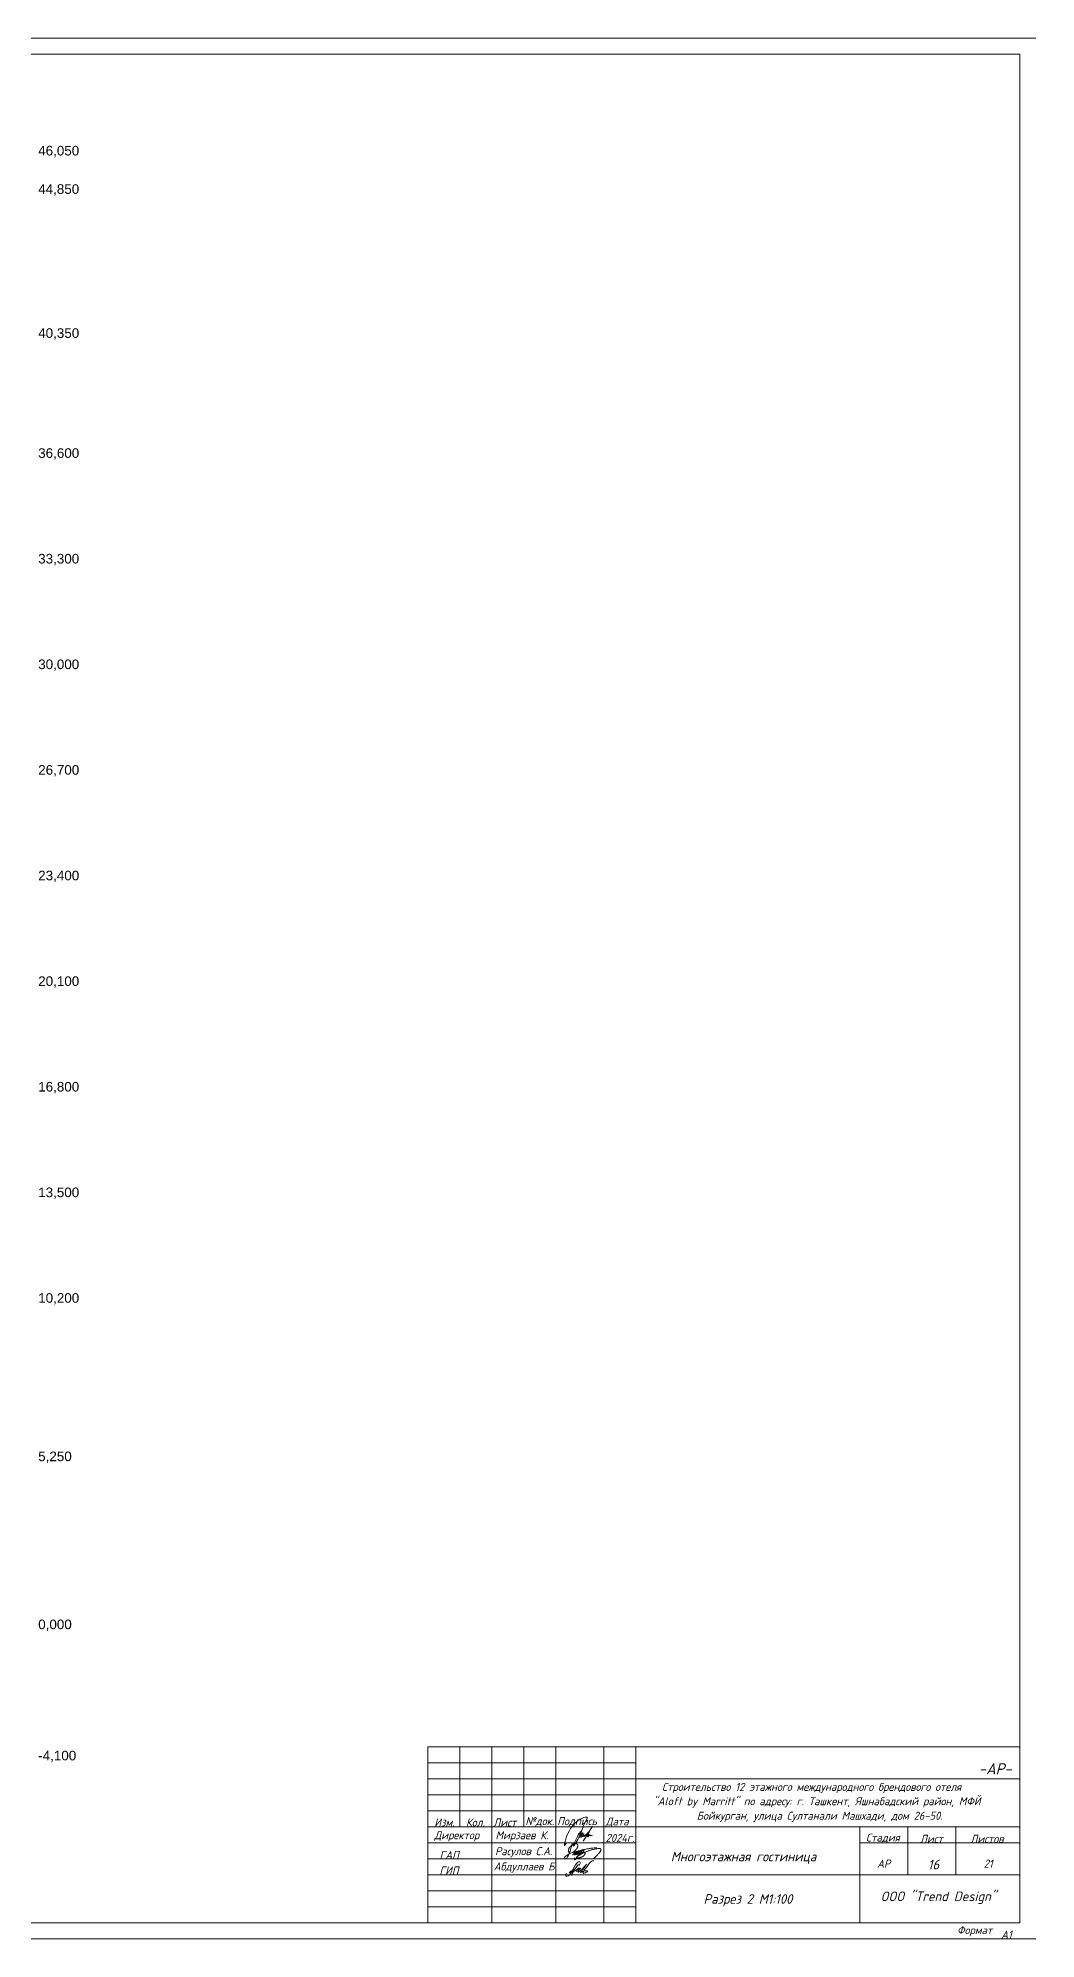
# Model space of a CAD drawing. Header units: millimetres. Extents: x 1499747 to 4230374, y -28481 to 441852.
# Drawn here: x 2479024 to 2510203, y -27675 to 31725 of the extents above; entities that cross this region are included whole.
import ezdxf
from ezdxf.xclip import XClip

# ---------------------------------------------------------------- set-up
doc = ezdxf.new("R2010")
doc.units = ezdxf.units.MM
doc.header["$MEASUREMENT"] = 0
doc.header["$XCLIPFRAME"] = 0
for name, color, linetype, lineweight in [('2 Разрез_24_0_Ном._пера__45_Ном._пера__161', 161, 'Continuous', 18), ('2 Разрез_24_0_Ном._пера__63_Ном._пера__21', 21, 'Continuous', 18), ('2 Разрез_24_0_Ном._пера__7_Ном._пера__7', 7, 'Continuous', 18), ('2 Разрез_24_Размер - ГКЛ перегородки_Ном._пера__1_Ном._пера__7', 7, 'Continuous', 18)]:
    doc.layers.add(name, color=color, linetype=linetype, lineweight=lineweight)
doc.layers.add('Чертеж и Рисунок', color=7, linetype='Continuous')
doc.styles.add('СГЕНЕРИР_СТИЛЬ_1', font='')
doc.styles.add('СГЕНЕРИР_СТИЛЬ_2', font='arial.ttf')
doc.styles.get('СГЕНЕРИР_СТИЛЬ_1').set_extended_font_data('GOST Common', italic=True)

# ---------------------------------------------------------------- blocks, each defined once
blk = doc.blocks.new('Чертеж_2_24', base_point=(1362000, 29700.00000000029))
at = {"layer": '2 Разрез_24_0_Ном._пера__45_Ном._пера__161', "linetype": 'Continuous'}
for p, q in [((1389576.153293594, 2971.303783342617), (1389571.500558541, 2969.486160660406)), ((1389580.785262079, 2972.940702113214), (1389576.153293594, 2971.303783342617)), ((1389585.398436249, 2974.391812347698), (1389580.785262079, 2972.940702113214)), ((1389589.994788337, 2975.652009413378), (1389585.398436249, 2974.391812347698)), ((1389594.57466639, 2976.716631082149), (1389589.994788337, 2975.652009413378)), ((1389599.131921655, 2977.58278472886), (1389594.57466639, 2976.716631082149)), ((1389603.65878117, 2978.248020132945), (1389599.131921655, 2977.58278472886)), ((1389608.147471966, 2978.709887071112), (1389603.65878117, 2978.248020132945)), ((1389612.590221097, 2978.96593532007), (1389608.147471966, 2978.709887071112)), ((1389616.979255591, 2979.013714658347), (1389612.590221097, 2978.96593532007)), ((1389621.306802499, 2978.850774863557), (1389616.979255591, 2979.013714658347)), ((1389625.565088858, 2978.474665712405), (1389621.306802499, 2978.850774863557)), ((1389629.746380379, 2977.884298217781), (1389625.565088858, 2978.474665712405)), ((1389633.843097454, 2977.084028331792), (1389629.746380379, 2977.884298217781)), ((1389637.847699159, 2976.079573236373), (1389633.843097454, 2977.084028331792)), ((1389641.752644561, 2974.876650120699), (1389637.847699159, 2976.079573236373)), ((1389645.550392727, 2973.480976171257), (1389641.752644561, 2974.876650120699)), ((1389649.233402734, 2971.898268570858), (1389645.550392727, 2973.480976171257)), ((1389652.794133644, 2970.134244506906), (1389649.233402734, 2971.898268570858)), ((1389656.225044523, 2968.19462116584), (1389652.794133644, 2970.134244506906)), ((1389396.824619293, 2768.101796309591), (1389396.747721131, 2765.47954778928)), ((1389396.747721131, 2765.47954778928), (1389396.759457912, 2762.861382974756)), ((1389396.759457912, 2762.861382974756), (1389396.870386939, 2760.158481298295)), ((1389396.979595092, 2770.81694909796), (1389396.824619293, 2768.101796309591)), ((1389396.870386939, 2760.158481298295), (1389397.091065517, 2757.282022195814)), ((1389397.202091226, 2773.71382671938), (1389396.979595092, 2770.81694909796)), ((1389397.091065517, 2757.282022195814), (1389397.432050941, 2754.143185103221)), ((1389397.481550389, 2776.881249740673), (1389397.202091226, 2773.71382671938)), ((1389397.432050941, 2754.143185103221), (1389397.902295662, 2750.67635850612)), ((1389397.812345888, 2780.385782539288), (1389397.481550389, 2776.881249740673)), ((1389398.208573472, 2784.20496474157), (1389397.812345888, 2780.385782539288)), ((1389397.902295662, 2750.67635850612), (1389398.50433265, 2746.908767099765)), ((1389398.689259479, 2788.294079786308), (1389398.208573472, 2784.20496474157)), ((1389398.50433265, 2746.908767099765), (1389399.23909002, 2742.890844630911)), ((1389399.273430263, 2792.608411115023), (1389398.689259479, 2788.294079786308)), ((1389399.23909002, 2742.890844630911), (1389400.107495894, 2738.673024843611)), ((1389399.98011217, 2797.103242166508), (1389399.273430263, 2792.608411115023)), ((1389400.828331551, 2801.73385638047), (1389399.98011217, 2797.103242166508)), ((1389400.107495894, 2738.673024843611), (1389401.11047838, 2734.305741484626)), ((1389401.83711475, 2806.455537196623), (1389400.828331551, 2801.73385638047)), ((1389401.11047838, 2734.305741484626), (1389402.248965593, 2729.839428299805)), ((1389403.025488124, 2811.223568053745), (1389401.83711475, 2806.455537196623)), ((1389402.248965593, 2729.839428299805), (1389403.523885652, 2725.324519036825)), ((1389404.406116566, 2815.997111913042), (1389403.025488124, 2811.223568053745)), ((1389403.523885652, 2725.324519036825), (1389404.936166669, 2720.811447440636)), ((1389405.966219165, 2820.750849806271), (1389404.406116566, 2815.997111913042)), ((1389404.936166669, 2720.811447440636), (1389406.487316827, 2716.340812337894)), ((1389407.686653552, 2825.46334228848), (1389405.966219165, 2820.750849806271)), ((1389406.487316827, 2716.340812337894), (1389408.181164599, 2711.913872866739)), ((1389409.54827737, 2830.113149912013), (1389407.686653552, 2825.46334228848)), ((1389408.181164599, 2711.913872866739), (1389410.022118536, 2707.522053252451)), ((1389411.531948258, 2834.678833229216), (1389409.54827737, 2830.113149912013)), ((1389410.022118536, 2707.522053252451), (1389412.014587174, 2703.156777716707)), ((1389413.61852385, 2839.138952796955), (1389411.531948258, 2834.678833229216)), ((1389412.014587174, 2703.156777716707), (1389414.16297906, 2698.809470476615)), ((1389415.78886178, 2843.472069164844), (1389413.61852385, 2839.138952796955)), ((1389414.16297906, 2698.809470476615), (1389416.471702742, 2694.471555756561)), ((1389418.023819684, 2847.65674288521), (1389415.78886178, 2843.472069164844)), ((1389416.471702742, 2694.471555756561), (1389418.945166757, 2690.134457778207)), ((1389420.311024651, 2851.680012256136), (1389418.023819684, 2847.65674288521)), ((1389418.945166757, 2690.134457778207), (1389421.587779657, 2685.789600761407)), ((1389422.665181533, 2855.562826528534), (1389420.311024651, 2851.680012256136)), ((1389421.587779657, 2685.789600761407), (1389424.402287111, 2681.436576337568)), ((1389425.107764634, 2859.334612696348), (1389422.665181533, 2855.562826528534)), ((1389424.402287111, 2681.436576337568), (1389427.384783302, 2677.107645767155)), ((1389427.660248252, 2863.024797756247), (1389425.107764634, 2859.334612696348)), ((1389427.384783302, 2677.107645767155), (1389430.529699548, 2672.843237720397)), ((1389430.34410669, 2866.662808699428), (1389427.660248252, 2863.024797756247)), ((1389433.180814252, 2870.278072523459), (1389430.34410669, 2866.662808699428)), ((1389430.529699548, 2672.843237720397), (1389433.831467152, 2668.683780871128)), ((1389436.191845237, 2873.90001622045), (1389433.180814252, 2870.278072523459)), ((1389433.831467152, 2668.683780871128), (1389434.324802425, 2668.110292042937)), ((1389439.39867395, 2877.558066786172), (1389436.191845237, 2873.90001622045)), ((1389442.817874977, 2881.274284328374), (1389439.39867395, 2877.558066786172)), ((1389446.446424107, 2885.041261426544), (1389442.817874977, 2881.274284328374)), ((1389450.276397405, 2888.844223769429), (1389446.446424107, 2885.041261426544)), ((1389454.299870942, 2892.668397049438), (1389450.276397405, 2888.844223769429)), ((1389458.508920781, 2896.499006957154), (1389454.299870942, 2892.668397049438)), ((1389462.895623004, 2900.321279186777), (1389458.508920781, 2896.499006957154)), ((1389467.452053666, 2904.120439427079), (1389462.895623004, 2900.321279186777)), ((1389472.17028885, 2907.881713371371), (1389467.452053666, 2904.120439427079)), ((1389477.039167869, 2911.593005443156), (1389472.17028885, 2907.881713371371)), ((1389482.034583058, 2915.252934994012), (1389477.039167869, 2911.593005443156)), ((1389487.129189983, 2918.862800109335), (1389482.034583058, 2915.252934994012)), ((1389492.295644225, 2922.423898874538), (1389487.129189983, 2918.862800109335)), ((1389497.506601357, 2925.937529374114), (1389492.295644225, 2922.423898874538)), ((1389502.734716953, 2929.404989691666), (1389497.506601357, 2925.937529374114)), ((1389507.9526466, 2932.827577913511), (1389502.734716953, 2929.404989691666)), ((1389507.019609119, 2698.101075423456), (1389507.338554273, 2698.803765154498)), ((1389507.792068936, 2697.885647206953), (1389507.019609119, 2698.101075423456)), ((1389507.338554273, 2698.803765154498), (1389508.839565648, 2700.04866904403)), ((1389509.565272493, 2698.102527852847), (1389507.792068936, 2697.885647206953)), ((1389513.133045859, 2936.206592123217), (1389507.9526466, 2932.827577913511)), ((1389508.839565648, 2700.04866904403), (1389511.567551294, 2701.870426284608)), ((1389512.248558522, 2698.696764718097), (1389509.565272493, 2698.102527852847)), ((1389511.567551294, 2701.870426284608), (1389515.384406472, 2704.222422275077)), ((1389515.751265792, 2699.613405153312), (1389512.248558522, 2698.696764718097)), ((1389518.253841208, 2939.540761874036), (1389513.133045859, 2936.206592123217)), ((1389515.384406472, 2704.222422275077), (1389520.106273254, 2707.037728951964)), ((1389519.982733051, 2700.797496512703), (1389515.751265792, 2699.613405153312)), ((1389523.314042623, 2942.818542594996), (1389518.253841208, 2939.540761874036)), ((1389524.85229905, 2702.194086150503), (1389519.982733051, 2700.797496512703)), ((1389520.106273254, 2707.037728951964), (1389525.549293708, 2710.249418256379)), ((1389528.317930989, 2946.025821181156), (1389523.314042623, 2942.818542594996)), ((1389530.329552027, 2703.770370704682), (1389524.85229905, 2702.194086150503)), ((1389525.549293708, 2710.249418256379), (1389531.529609889, 2713.790562128477)), ((1389533.269787186, 2949.148484528472), (1389528.317930989, 2946.025821181156)), ((1389536.625078102, 2705.582143973537), (1389530.329552027, 2703.770370704682)), ((1389531.529609889, 2713.790562128477), (1389537.863363875, 2717.594232512074)), ((1389538.17389209, 2952.172419534716), (1389533.269787186, 2949.148484528472)), ((1389544.00971288, 2707.707349036373), (1389536.625078102, 2705.582143973537)), ((1389537.863363875, 2717.594232512074), (1389544.366697732, 2721.593501345549)), ((1389543.034526584, 2955.083513093108), (1389538.17389209, 2952.172419534716)), ((1389547.855971534, 2957.867652102348), (1389543.034526584, 2955.083513093108)), ((1389552.754291974, 2710.223928977048), (1389544.00971288, 2707.707349036373)), ((1389544.366697732, 2721.593501345549), (1389550.85575352, 2725.721440569967)), ((1389552.64250783, 2960.510723459283), (1389547.855971534, 2957.867652102348)), ((1389550.85575352, 2725.721440569967), (1389557.178253741, 2729.921262751326)), ((1389557.398031571, 2963.000115471026), (1389552.64250783, 2960.510723459283)), ((1389563.129650985, 2713.209826878501), (1389552.754291974, 2710.223928977048)), ((1389557.178253741, 2729.921262751326), (1389563.308242605, 2734.176742953448)), ((1389562.124899776, 2965.329222094646), (1389557.398031571, 2963.000115471026)), ((1389566.82508468, 2967.492938701092), (1389562.124899776, 2965.329222094646)), ((1389575.406625512, 2716.742985823676), (1389563.129650985, 2713.209826878501)), ((1389563.308242605, 2734.176742953448), (1389569.251344742, 2738.481796869582)), ((1389571.500558541, 2969.486160660406), (1389566.82508468, 2967.492938701092)), ((1389569.251344742, 2738.481796869582), (1389575.01318479, 2742.830340189375)), ((1389575.01318479, 2742.830340189375), (1389580.599387394, 2747.216288598811)), ((1389589.856051166, 2720.901348893702), (1389575.406625512, 2716.742985823676)), ((1389580.599387394, 2747.216288598811), (1389586.015577173, 2751.633557793884)), ((1389586.015577173, 2751.633557793884), (1389591.267378781, 2756.076063458771)), ((1389606.748763553, 2725.762859172413), (1389589.856051166, 2720.901348893702)), ((1389591.267378781, 2756.076063458771), (1389596.360416844, 2760.537721289464)), ((1389596.360416844, 2760.537721289464), (1389601.300983428, 2765.014481950875)), ((1389601.300983428, 2765.014481950875), (1389606.098040294, 2769.510436020049)), ((1389606.098040294, 2769.510436020049), (1389610.761216637, 2774.031709056566)), ((1389626.260720961, 2731.369322277737), (1389606.748763553, 2725.762859172413)), ((1389610.761216637, 2774.031709056566), (1389615.300141639, 2778.584426612742)), ((1389615.300141639, 2778.584426612742), (1389619.724444488, 2783.17471424818)), ((1389619.724444488, 2783.17471424818), (1389624.043754378, 2787.808697518831)), ((1389624.043754378, 2787.808697518831), (1389628.267700496, 2792.492501978839)), ((1389648.188372456, 2737.617993976546), (1389626.260720961, 2731.369322277737)), ((1389628.267700496, 2792.492501978839), (1389632.40591203, 2797.23225318687)), ((1389632.40591203, 2797.23225318687), (1389636.464808436, 2802.03370235633)), ((1389636.464808436, 2802.03370235633), (1389640.43797026, 2806.901103348555)), ((1389640.43797026, 2806.901103348555), (1389644.315768312, 2811.838335680499)), ((1389644.315768312, 2811.838335680499), (1389648.088573405, 2816.849278872745)), ((1389648.088573405, 2816.849278872745), (1389651.746756343, 2821.937812444066)), ((1389672.233289784, 2744.369992569791), (1389648.188372456, 2737.617993976546)), ((1389651.746756343, 2821.937812444066), (1389655.280687943, 2827.107815911429)), ((1389655.280687943, 2827.107815911429), (1389658.680739013, 2832.363168798136)), ((1389659.517608327, 2966.085524101825), (1389656.225044523, 2968.19462116584)), ((1389658.680739013, 2832.363168798136), (1389661.937280375, 2837.707750617508)), ((1389662.659353514, 2963.8147123542), (1389659.517608327, 2966.085524101825)), ((1389661.937280375, 2837.707750617508), (1389665.039735376, 2843.139961923061)), ((1389665.636822418, 2961.390353331833), (1389662.659353514, 2963.8147123542)), ((1389665.039735376, 2843.139961923061), (1389667.973737581, 2848.636287382782)), ((1389668.436557379, 2958.820614442651), (1389665.636822418, 2961.390353331833)), ((1389667.973737581, 2848.636287382782), (1389670.723973101, 2854.167732699374)), ((1389671.045100743, 2956.113663092783), (1389668.436557379, 2958.820614442651)), ((1389670.723973101, 2854.167732699374), (1389673.275128042, 2859.705303571012)), ((1389673.448994837, 2953.277666693815), (1389671.045100743, 2956.113663092783)), ((1389698.097044697, 2751.4864363575), (1389672.233289784, 2744.369992569791)), ((1389673.275128042, 2859.705303571012), (1389675.611888519, 2865.220005700412)), ((1389675.634782007, 2950.320792650949), (1389673.448994837, 2953.277666693815)), ((1389675.611888519, 2865.220005700412), (1389677.718940634, 2870.682844785752)), ((1389677.589004593, 2947.251208373953), (1389675.634782007, 2950.320792650949)), ((1389679.302381449, 2944.075005389117), (1389677.589004593, 2947.251208373953)), ((1389677.718940634, 2870.682844785752), (1389679.580970503, 2876.06482652975)), ((1389680.782337483, 2940.789971688922), (1389679.302381449, 2944.075005389117)), ((1389679.580970503, 2876.06482652975), (1389681.182664237, 2881.336956633302)), ((1389682.040474136, 2937.391819383291), (1389680.782337483, 2940.789971688922)), ((1389681.182664237, 2881.336956633302), (1389682.513831908, 2886.475073180034)), ((1389683.088392836, 2933.876260583038), (1389682.040474136, 2937.391819383291)), ((1389682.513831908, 2886.475073180034), (1389683.584779446, 2891.474343784488)), ((1389683.937695017, 2930.239007400833), (1389683.088392836, 2933.876260583038)), ((1389683.584779446, 2891.474343784488), (1389684.410936773, 2896.334768449397)), ((1389684.599982109, 2926.475771945687), (1389683.937695017, 2930.239007400833)), ((1389684.410936773, 2896.334768449397), (1389685.007733779, 2901.056347172034)), ((1389685.086855547, 2922.582266329318), (1389684.599982109, 2926.475771945687)), ((1389685.007733779, 2901.056347172034), (1389685.390600383, 2905.639079955126)), ((1389685.409916762, 2918.554202659856), (1389685.086855547, 2922.582266329318)), ((1389685.390600383, 2905.639079955126), (1389685.574966472, 2910.082966798676)), ((1389685.576261966, 2914.388007699945), (1389685.409916762, 2918.554202659856)), ((1389685.574966472, 2910.082966798676), (1389685.576261966, 2914.388007699945)), ((1389725.481208941, 2758.828443645165), (1389698.097044697, 2751.4864363575)), ((1389754.087354271, 2766.257132732811), (1389725.481208941, 2758.828443645165)), ((1389783.617052431, 2773.633621922294), (1389754.087354271, 2766.257132732811)), ((1389813.77187517, 2780.81902951546), (1389783.617052431, 2773.633621922294)), ((1389844.261028752, 2787.696889099625), (1389813.77187517, 2780.81902951546)), ((1389874.824257477, 2794.240395409379), (1389844.261028752, 2787.696889099625)), ((1389905.208940162, 2800.445158460228), (1389874.824257477, 2794.240395409379)), ((1389935.16245562, 2806.306788271304), (1389905.208940162, 2800.445158460228)), ((1389964.432182664, 2811.820894859946), (1389935.16245562, 2806.306788271304)), ((1389992.765500105, 2816.983088243458), (1389964.432182664, 2811.820894859946)), ((1390019.909786762, 2821.78897844371), (1389992.765500105, 2816.983088243458)), ((1390045.612421445, 2826.234175473495), (1390019.909786762, 2821.78897844371)), ((1390069.833282534, 2830.310273711828), (1390045.612421445, 2826.234175473495)), ((1390093.382246676, 2833.992804964528), (1390069.833282534, 2830.310273711828)), ((1390117.281690083, 2837.25328539369), (1390093.382246676, 2833.992804964528)), ((1390142.553988973, 2840.06323116412), (1390117.281690083, 2837.25328539369)), ((1390170.22151956, 2842.394158440609), (1390142.553988973, 2840.06323116412)), ((1390201.306658051, 2844.217583384325), (1390170.22151956, 2842.394158440609)), ((1390236.831780665, 2845.505022160094), (1390201.306658051, 2844.217583384325))]:
    blk.add_line(p, q, dxfattribs=at)
at = {"layer": '2 Разрез_24_0_Ном._пера__45_Ном._пера__161', "linetype": 'Continuous', "flags": 128}
for points in [[(1389320.526620437, 2981.933919773859), (1389303.144773496, 2966.207486826555), (1389277.899710081, 2916.269164662506), (1389273.347321597, 2910.3372645159), (1389268.10517728, 2912.130629676562), (1389266.31181212, 2926.891404459664), (1389267.967226115, 2968.000851987224), (1389279.968977574, 3016.973515987982), (1389309.766429473, 3114.780892823572), (1389336.925305689, 3203.927389291515), (1389375.293233418, 3293.565604218224), (1389414.333413452, 3371.645964287407), (1389461.512712292, 3449.588373190658), (1389501.794452823, 3506.838107163294), (1389541.248486356, 3557.742087490642), (1389580.564568723, 3603.403923502836), (1389621.260162752, 3644.099517531704), (1389652.092248398, 3674.931603177378), (1389690.097794685, 3703.418518997776), (1389727.758463058, 3726.18046141999), (1389762.660108106, 3747.424941015219), (1389801.562336975, 3766.46220195109), (1389837.015786688, 3780.119367404059), (1389876.469820221, 3792.672923528724), (1389914.406390926, 3801.915651663901), (1389940.252260133, 3808.21264525277), (1389956.481496617, 3809.36501463841), (1389972.897685395, 3809.36501463841), (1389978.829585542, 3804.950577320618), (1389981.864511197, 3796.94940968059), (1389976.760318048, 3776.946490582326), (1389951.929108132, 3721.490121769442), (1389908.888344278, 3633.891131233235), (1389854.121731297, 3511.66639797977), (1389797.699704322, 3369.162843296202), (1389751.899917142, 3256.870594009364), (1389707.182394545, 3147.231848845899), (1389685.959259699, 3109.952602007092), (1389657.403368296, 3061.117889172259), (1389619.328846425, 3004.14405753147), (1389594.115672599, 2966.41564887252), (1389567.735110267, 2932.823304606267), (1389540.91736691, 2898.674265026806), (1389547.732191168, 2933.237158104948), (1389576.977838402, 2992.694110736942), (1389628.365269386, 3097.165727500415), (1389671.888240747, 3197.275690211445), (1389701.271839148, 3256.180838178829), (1389719.895246584, 3285.012631914491), (1389744.864407667, 3317.29320480465), (1389772.31668974, 3347.918363700981), (1389789.698536681, 3363.092991982761), (1389797.423801989, 3364.748405977502), (1389798.903580596, 3357.842772476964), (1389759.349280118, 3233.556846921627), (1389728.724121222, 3169.271603473153), (1389725.275342066, 3165.822824317755), (1389719.757295418, 3165.822824317755), (1389718.101881423, 3169.547505805011), (1389718.101881423, 3173.134236126341), (1389756.448832513, 3227.468519969101), (1389741.376252059, 3195.829679915758), (1389768.454057087, 3231.487579429111), (1389788.893694818, 3258.403887731241), (1389804.045457966, 3277.425317773148), (1389818.715854913, 3295.842443653808), (1389829.70437488, 3307.084818506177), (1389835.222421528, 3311.913109323566), (1389840.050712344, 3314.258279148838), (1389842.947686835, 3313.154669818705), (1389841.430224006, 3303.636039350771), (1389834.808568029, 3291.358385559783), (1389823.220670068, 3265.009712815317), (1389797.169791486, 3205.774976992892), (1389784.732294698, 3176.996868779519), (1389785.973855194, 3174.789650121078), (1389803.079799803, 3195.896178549465), (1389831.221837708, 3234.522505084919)], [(1389878.263185382, 3297.566188038243), (1389878.677038881, 3287.633704071617), (1389858.950022113, 3255.077228848702), (1389849.434835669, 3239.373844227903), (1389837.429640186, 3219.209925637213), (1389828.186912051, 3197.41364137737), (1389829.980277212, 3194.516666887484), (1389837.153737854, 3204.173248521351), (1389847.81393055, 3218.523507919625), (1389879.78064821, 3252.318205524738), (1389853.569926632, 3208.173832341363), (1389874.538503895, 3235.902016746899), (1389894.541422993, 3248.179670538797), (1389896.323731472, 3245.275909534048), (1389874.538503895, 3219.761730301823), (1389876.055966723, 3211.622611495859), (1389882.815573866, 3209.829246335201), (1389891.782399669, 3211.622611495859), (1389910.26785594, 3230.108067767127)], [(1389910.26785594, 3230.108067767127), (1389974.622074972, 3294.462286799007), (1390040.286830083, 3360.127041909462), (1390149.337226964, 3527.944635591688), (1389978.553683209, 3253.145912522108), (1389939.237600842, 3187.895010909433), (1389850.535000975, 3058.49681701422), (1390042.700975491, 3335.50275874315), (1389985.865095017, 3203.345541523984), (1389985.865095017, 3212.450318493229), (1390034.975710184, 3272.459075789833)], [(1390076.223108878, 3252.456156690663), (1390067.946038906, 3258.939861502789), (1390049.322631469, 3253.697717186722), (1390036.21727068, 3243.765233220096), (1390017.593863243, 3225.969532781186), (1390005.410610211, 3214.327757660634), (1389999.798162804, 3201.690127529237), (1390004.62645362, 3195.482325050787), (1390016.352302748, 3195.482325050787), (1390022.008300561, 3199.482908870796), (1390017.593863243, 3225.969532781186), (1390038.838342838, 3230.659872431741), (1390056.971999231, 3234.663406959975), (1390075.00315733, 3238.644311994925), (1390100.640465295, 3238.644311994925), (1390126.299382208, 3235.074309749529), (1390145.336643144, 3227.211093276332)], [(1389338.936499358, 2050.838738375227), (1389319.054222455, 2036.811751458139), (1389305.019467948, 2021.615654446599), (1389298.002033104, 1994.730166579775), (1389307.358394773, 1976.027207791067), (1389324.901663313, 1965.506760819171), (1389350.631865696, 1960.830993239164), (1389391.566313816, 1976.027089444891), (1389431.33122112, 2019.277614340375), (1389466.41790795, 2069.541767662507), (1389517.878407006, 2146.691427117752), (1389574.01724665, 2244.881647846363), (1389617.291284341, 2320.862456171217), (1389651.208423276, 2367.619805857448), (1389685.894224945, 2404.793578089109), (1389703.363602432, 2414.902045497936), (1389730.487089044, 2418.577856921747), (1389751.174478402, 2407.55032077416), (1389758.070123148, 2386.874034982633), (1389755.31195022, 2354.251080119891), (1389747.956211885, 2332.655813719637), (1389737.382571623, 2312.438812161436), (1389730.026620783, 2303.709693112094), (1389724.504894509, 2297.27930735319)], [(1389419.898054294, 2067.502171204094), (1389472.575020494, 2114.809907935542), (1389534.413186259, 2143.041946842484), (1389586.873194118, 2176.544142888833), (1389559.874720995, 2168.283515101415), (1389534.413186259, 2143.041946842484), (1389515.104840483, 2115.358040902742), (1389502.62981512, 2097.47160812551), (1389502.62981512, 2086.008462231825), (1389519.437411535, 2086.008462231825), (1389573.835234503, 2119.688303260798), (1389613.817013947, 2144.442602279032), (1389655.672684312, 2175.981764965421), (1389692.740223073, 2194.26510626547), (1389730.942194573, 2213.107999714364), (1389724.477055479, 2226.215384739608), (1389681.904165795, 2188.920285967495), (1389647.007542209, 2151.443577568014), (1389633.0470287, 2126.905407189977), (1389633.0470287, 2111.027778545598), (1389633.0470287, 2104.772949466696), (1389670.114597997, 2116.320315753932), (1389693.221623249, 2132.197961416769), (1389717.772849031, 2158.179552581732), (1389749.063646746, 2177.425185751443), (1389769.282301477, 2201.001064259821), (1389769.763701653, 2210.623880845578), (1389749.063646746, 2200.03878940954), (1389724.031020788, 2175.500619030594), (1389705.49723614, 2145.188756999254), (1389696.591393949, 2118.726028409605), (1389692.740223073, 2108.140936973559), (1389692.740223073, 2099.480395239898), (1389694.184423602, 2092.744437245554), (1389702.368165529, 2092.744437245554), (1389724.512420965, 2105.735224317887), (1389808.766521034, 2175.305291242719), (1389850.850906464, 2210.055095803018), (1389885.770639785, 2253.038058265727), (1389923.795077037, 2299.842624155666), (1389953.579354456, 2336.504315312621), (1389919.652417835, 2265.3521673865), (1389855.739024922, 2181.462345803109), (1389810.306604631, 2137.593361843774), (1389780.274989767, 2103.729578780101), (1389770.141035112, 2087.306318970172), (1389770.141035112, 2080.098949945776), (1389779.356619308, 2078.380688308269), (1389807.033694151, 2092.45451750396), (1389836.810469127, 2107.596046997085), (1389871.127982379, 2117.205051752557), (1389908.390515628, 2127.638670779586), (1389945.419098904, 2133.220092313441), (1389969.697241161, 2133.220092313441), (1389986.15688269, 2129.309673225205), (1389992.264450852, 2119.580912972218), (1389987.709486049, 2104.273031505749), (1389967.807795089, 2092.950384928394), (1389951.040115105, 2083.410767679223), (1389918.098896622, 2064.669557425095), (1389877.178478741, 2054.086196876618), (1389865.255358267, 2050.351397500908), (1389856.617118387, 2050.351397500908), (1389852.585907204, 2060.711786245545), (1389854.889452089, 2080.665140139015), (1389888.880152082, 2151.09810760443), (1389934.449587444, 2211.563299094469), (1389973.967868158, 2263.999331968102), (1390014.049231933, 2317.18250873021), (1390050.356269972, 2365.357606578094), (1390075.872042547, 2393.744150156654), (1390094.292267463, 2414.236828391975), (1390115.828501478, 2430.565165636861), (1390130.961170214, 2437.355805880561), (1390140.05665529, 2441.437317745138), (1390157.211694343, 2441.437317745138), (1390175.43265285, 2441.437317745138), (1390185.932886929, 2441.437317745138)], [(1390182.180964615, 2507.862727317864), (1390220.150160951, 2548.189662998106), (1390251.565186162, 2581.565011218139), (1390277.247595683, 2608.892597795624), (1390298.01894493, 2631.076248549129), (1390314.700789317, 2649.019789296315), (1390328.114684278, 2663.627045856654), (1390339.082185224, 2675.801844047801), (1390348.424847585, 2686.448009687429), (1390356.832608532, 2696.328310646117), (1390364.468932244, 2705.64128300887), (1390371.36566465, 2714.444404909063), (1390377.554651688, 2722.795154484651), (1390383.067739285, 2730.751009869913), (1390387.936773373, 2738.369449200054), (1390392.193599881, 2745.707950611195), (1390395.870064747, 2752.823992240359), (1390398.991294735, 2759.760061625475), (1390401.55553996, 2766.498683914531), (1390403.554331379, 2773.007393661854), (1390404.979199947, 2779.253725417238), (1390405.821676619, 2785.205213734134), (1390406.073292346, 2790.829393164149), (1390405.72557809, 2796.093798258902), (1390404.770064792, 2800.965963572733), (1390403.205689003, 2805.419651306718), (1390401.061009573, 2809.45353425252), (1390398.371990945, 2813.072512858551), (1390395.174597557, 2816.281487568656), (1390391.504793849, 2819.085358829419), (1390387.398544259, 2821.489027084706), (1390382.891813231, 2823.497392780177), (1390378.020565207, 2825.115356357874), (1390372.777433268, 2826.34475548823), (1390366.981725117, 2827.175176725199), (1390360.409417093, 2827.593143842951), (1390352.836485538, 2827.585180621121), (1390344.038906802, 2827.137810833865), (1390333.792657227, 2826.237558255369), (1390321.873713155, 2824.870946666146), (1390308.058050931, 2823.024499840383), (1390292.212505448, 2820.691105328497), (1390274.567345805, 2817.889105765087), (1390255.443699636, 2814.643207562785), (1390235.162694595, 2810.978117129729), (1390214.045458316, 2806.918540877658), (1390192.413118449, 2802.489185215582), (1390170.586802639, 2797.714756554364), (1390148.887638527, 2792.619961303921), (1390127.580834848, 2787.228621069535), (1390106.707924732, 2781.561018252451), (1390086.254522404, 2775.636550444709), (1390066.206242092, 2769.474615241073), (1390046.548698015, 2763.094610236312), (1390027.267504397, 2756.515933025203), (1390008.34827547, 2749.757981202514), (1389989.776625446, 2742.840152363915), (1389971.526876499, 2735.772859953631), (1389953.528182542, 2728.530580820934), (1389935.698405438, 2721.078807665453), (1389917.955407049, 2713.383033188642), (1389900.217049228, 2705.408750088307), (1389882.40119384, 2697.121451066803), (1389864.425702754, 2688.486628821945), (1389846.208437812, 2679.469776055183), (1389827.727781689, 2670.072015786922), (1389809.204200269, 2660.436992307063), (1389790.918680235, 2650.74398022718), (1389773.152208279, 2641.1722541616), (1389756.185771091, 2631.90108872097), (1389740.300355356, 2623.109758515991), (1389725.776947759, 2614.977538159128), (1389712.896534991, 2607.683702261074), (1389701.861155999, 2601.356479132872), (1389692.557058731, 2595.919911877016), (1389684.791543405, 2591.24699729275), (1389678.371910228, 2587.210732185689), (1389673.105459411, 2583.684113355073), (1389668.799491171, 2580.540137601947), (1389665.261305711, 2577.651801726483), (1389662.298203244, 2574.892102532456), (1389659.744786025, 2572.162282439444), (1389657.544864442, 2569.476566352045), (1389655.669550934, 2566.877424792463), (1389654.089957931, 2564.40732828289), (1389652.777197871, 2562.108747349179), (1389651.702383182, 2560.024152509894), (1389650.836626303, 2558.196014291774), (1389650.151039666, 2556.666803215219), (1389649.620970229, 2555.460204766885), (1389649.238703039, 2554.524764271286), (1389648.903653678, 2553.186398301499), (1389649.118048143, 2552.089787618595), (1389649.854042997, 2550.673014529839), (1389650.410931084, 2549.687582690261), (1389651.099727446, 2548.523080425206), (1389651.928901141, 2547.220957329973), (1389652.906921214, 2545.822663002604), (1389654.042256704, 2544.369647040206), (1389655.343376664, 2542.903359038082), (1389656.818750133, 2541.465248596091), (1389658.476846164, 2540.096765308612), (1389660.333868081, 2538.832995001056), (1389662.436956378, 2537.683568410124), (1389664.840985825, 2536.651752498099), (1389667.600831195, 2535.740814228142), (1389670.771367271, 2534.954020565259), (1389674.407468816, 2534.294638470808), (1389678.564010614, 2533.765934907042), (1389683.295867428, 2533.371176840799), (1389688.639351752, 2533.117919121672), (1389694.556526901, 2533.030868162339), (1389700.990893895, 2533.139018260066), (1389707.885953764, 2533.471363714871), (1389715.185207532, 2534.05689882677), (1389722.832156222, 2534.924617892124), (1389730.770300862, 2536.103515215491), (1389738.943142468, 2537.62258509325), (1389747.293602009, 2539.500034038632), (1389755.762280144, 2541.710917427758), (1389764.289197465, 2544.219502849071), (1389772.814374574, 2546.990057891002), (1389781.277832065, 2549.986850141999), (1389789.619590527, 2553.174147189591), (1389797.779670563, 2556.516216624026), (1389805.698092775, 2559.977326034659), (1389813.324023534, 2563.525656559272), (1389820.643212431, 2567.145043536606), (1389827.650554826, 2570.823235852935), (1389834.340946098, 2574.547982396347), (1389840.709281607, 2578.307032054021), (1389846.750456725, 2582.088133716774), (1389852.459366833, 2585.879036266331), (1389857.830907281, 2589.667488595322), (1389862.863975953, 2593.443893997599), (1389867.573480678, 2597.20927339642), (1389871.978331796, 2600.967302128101), (1389876.097439635, 2604.721655528028), (1389879.949714534, 2608.47600892614), (1389883.55406683, 2612.234037658734), (1389886.929406851, 2615.999417058465), (1389890.094644942, 2619.775822459833), (1389893.063528786, 2623.565397807419), (1389895.829155537, 2627.364161488025), (1389898.379459709, 2631.166600502202), (1389900.702375809, 2634.967201851417), (1389902.785838348, 2638.760452530751), (1389904.617781838, 2642.540839543493), (1389906.186140788, 2646.302849888365), (1389907.478849702, 2650.040970563186), (1389908.491848094, 2653.747272375789), (1389909.253095403, 2657.404161369435), (1389909.798556072, 2660.991627391944), (1389910.164194545, 2664.489660293861), (1389910.385975257, 2667.878249925732), (1389910.499862648, 2671.137386138096), (1389910.541821165, 2674.247058774217), (1389910.547815236, 2677.18725769284), (1389910.54053673, 2679.941445921049), (1389910.489587182, 2682.506979242153), (1389910.35129556, 2684.884686618738), (1389910.081990813, 2687.075397010649), (1389909.638001906, 2689.079939381394), (1389908.975657801, 2690.899142695369), (1389908.051287458, 2692.53383591515), (1389906.821219836, 2693.984848003332), (1389905.250924123, 2695.253680390146), (1389903.342430413, 2696.344524389155), (1389901.106909038, 2697.262243775203), (1389898.555530314, 2698.011702330426), (1389895.699464572, 2698.597763830574), (1389892.549882139, 2699.025292056856), (1389889.117953334, 2699.299150785035), (1389885.414848481, 2699.424203798138), (1389881.443760611, 2699.403149117668), (1389877.175973548, 2699.230021757125), (1389872.57479381, 2698.896690973041), (1389867.603527926, 2698.395026024653), (1389862.225482419, 2697.716896170299), (1389856.403963811, 2696.854170665596), (1389850.102278633, 2695.798718769787), (1389843.283733407, 2694.542409742124), (1389835.950938597, 2693.084829696112), (1389828.263720505, 2691.456432188737), (1389820.42120934, 2689.695387626696), (1389812.622535346, 2687.839866425773), (1389805.066828754, 2685.928038994483), (1389797.953219794, 2683.998075746807), (1389791.480838693, 2682.088147093986), (1389785.848815692, 2680.236423446349), (1389781.218046734, 2678.482830297096), (1389777.596490643, 2676.87431345987), (1389774.953871974, 2675.459573826647), (1389773.259915265, 2674.287312292126), (1389772.484345061, 2673.40622975009), (1389773.567262364, 2672.712405217702), (1389775.365198953, 2672.997065014919), (1389777.954152607, 2673.755216236732), (1389781.272509719, 2674.97310406181), (1389785.252389061, 2676.62448252397), (1389789.825909409, 2678.683105658838), (1389794.92518953, 2681.122727502978), (1389800.482348196, 2683.917102092004), (1389806.429504177, 2687.039983458839), (1389812.698776246, 2690.465125640021), (1389819.211517462, 2694.159002788201), (1389825.846018036, 2698.058969519501), (1389832.469802448, 2702.095100564315), (1389838.950395209, 2706.197470654861), (1389845.155320804, 2710.296154526095), (1389850.952103731, 2714.321226906603), (1389856.208268487, 2718.202762532223), (1389860.79133956, 2721.870836131548), (1389864.606021184, 2725.272536058601), (1389867.705736526, 2728.423005142784), (1389870.181088486, 2731.354399829823), (1389872.122679967, 2734.0988765691), (1389873.62111387, 2736.688591809096), (1389874.766993099, 2739.155701998261), (1389875.65092056, 2741.532363585084), (1389876.363499145, 2743.85073301621), (1389876.979612538, 2746.135871758292), (1389877.511267508, 2748.384461348927), (1389877.954751588, 2750.586088342079), (1389878.306352326, 2752.730339290814), (1389878.562357264, 2754.806800753631), (1389878.719053942, 2756.805059279053), (1389878.772729902, 2758.714701426496), (1389878.719672684, 2760.525313749004), (1389878.55396556, 2762.227061323778), (1389878.260874711, 2763.81242333175), (1389877.823462047, 2765.274457474359), (1389877.224789474, 2766.60622145484), (1389876.447918902, 2767.800772975552), (1389875.475912239, 2768.851169741556), (1389874.291831395, 2769.750469455194), (1389872.878738285, 2770.491729816993), (1389871.20652718, 2771.063754674306), (1389869.192421872, 2771.438332436472), (1389866.74047851, 2771.582997655991), (1389863.754753254, 2771.46528488267), (1389860.139302254, 2771.052728673589), (1389855.798181673, 2770.3128635758), (1389850.635447664, 2769.213224144572), (1389844.555156377, 2767.721344929691), (1389837.509877297, 2765.818985389185), (1389829.646233192, 2763.544804585788), (1389821.159360144, 2760.951686489552), (1389812.24439425, 2758.092515068729), (1389803.0964716, 2755.020174293368), (1389793.910728275, 2751.787548128068), (1389784.882300373, 2748.447520544712), (1389776.20632398, 2745.052975511517), (1389768.036866118, 2741.646077272911), (1389760.363717527, 2738.226111183416), (1389753.135599875, 2734.781642866463), (1389746.301234831, 2731.301237953652), (1389739.80934407, 2727.773462072055), (1389733.608649253, 2724.18688085238), (1389727.647872053, 2720.530059920773), (1389721.875734145, 2716.791564906111), (1389716.250915091, 2712.96292212357), (1389710.771926038, 2709.047500628934), (1389705.44723603, 2705.051630160622), (1389700.285314122, 2700.981640463415), (1389695.294629351, 2696.843861277583), (1389690.483650763, 2692.644622344251), (1389685.860847407, 2688.390253404596), (1389681.434688326, 2684.087084200673), (1389677.215134952, 2679.750480454477), (1389673.218118258, 2675.431951810446), (1389669.461061602, 2671.192043891118), (1389665.961388339, 2667.091302322682), (1389662.736521828, 2663.190272729506), (1389659.803885431, 2659.549500735939), (1389657.180902497, 2656.229531965459), (1389654.884996397, 2653.290912044238), (1389652.927118209, 2650.774751830821), (1389651.292329935, 2648.644423118662), (1389649.959221322, 2646.843862939048), (1389648.906382097, 2645.317008315058), (1389648.112402006, 2644.007796280701), (1389647.555870778, 2642.860163862704), (1389647.21537815, 2641.818048089608), (1389647.06951386, 2640.825385990884), (1389647.317190648, 2638.879369070335), (1389648.333426034, 2637.149600040193), (1389649.153405175, 2636.441647572636), (1389650.193906335, 2635.87876398653), (1389651.464390298, 2635.491284911062), (1389652.974317853, 2635.309545987206), (1389654.735513947, 2635.365615280552), (1389656.769260136, 2635.698490596969), (1389659.099202134, 2636.348902174203), (1389661.748985645, 2637.357580251799), (1389664.742256393, 2638.765255063867), (1389668.102660083, 2640.612656852703), (1389671.85384243, 2642.940515854229), (1389676.019449145, 2645.789562307091), (1389680.597799678, 2649.173183431252), (1389685.485908453, 2652.995394380036), (1389690.555463632, 2657.132867288074), (1389695.678153364, 2661.46227429092), (1389700.725665817, 2665.860287523195), (1389705.569689153, 2670.203579119541), (1389710.081911524, 2674.368821216398), (1389714.134021093, 2678.2326859475), (1389717.62760933, 2681.704383402601), (1389720.58388094, 2684.823275487386), (1389723.053943938, 2687.661262061763), (1389725.088906339, 2690.29024298472), (1389726.739876151, 2692.782118117088), (1389728.057961391, 2695.208787316027), (1389729.094270083, 2697.642150445081), (1389729.899910228, 2700.154107360522), (1389730.515836125, 2702.794896516047), (1389730.942387166, 2705.528110718686), (1389731.169749022, 2708.295681371073), (1389731.18810738, 2711.039539870417), (1389730.987647899, 2713.701617621176), (1389730.558556262, 2716.223846021439), (1389729.891018139, 2718.548156471141), (1389728.975219205, 2720.616480371082), (1389727.798177774, 2722.38006621776), (1389726.334242769, 2723.827430878391), (1389724.554595733, 2724.956408315869), (1389722.430418236, 2725.764832496701), (1389719.932891826, 2726.250537381038), (1389717.033198064, 2726.411356936318), (1389713.702518502, 2726.245125123594), (1389709.912034706, 2725.749675906653), (1389705.648413667, 2724.925956311399), (1389700.960264156, 2723.787365610431), (1389695.911680377, 2722.350416138415), (1389690.566756542, 2720.631620231896), (1389684.989586853, 2718.647490222811), (1389679.244265525, 2716.414538447701), (1389673.394886759, 2713.949277241252), (1389667.505544763, 2711.268218939058), (1389661.628839279, 2708.384170954578), (1389655.771392168, 2705.295121020779), (1389649.928330838, 2701.995351953905), (1389644.094782678, 2698.47914656932), (1389638.265875095, 2694.740787678733), (1389632.436735485, 2690.774558095676), (1389626.602491237, 2686.574740637319), (1389620.758269766, 2682.1356181181), (1389614.914763712, 2677.468420720314), (1389609.144926752, 2672.652168123044), (1389603.537277817, 2667.782827371433), (1389598.180335831, 2662.956365514237), (1389593.162619723, 2658.268749596598), (1389588.572648417, 2653.815946665436), (1389584.498940849, 2649.693923771363), (1389581.03001594, 2645.998647958575), (1389578.235114906, 2642.802741101175), (1389576.10636811, 2640.085444368215), (1389574.616628202, 2637.80265375501), (1389573.738747825, 2635.910265256844), (1389573.445579633, 2634.364174870843), (1389573.709976274, 2633.120278590486), (1389574.504790395, 2632.134472411071), (1389575.802874643, 2631.362652329721), (1389577.579073251, 2630.776402569627), (1389579.816196759, 2630.410060276536), (1389582.499047291, 2630.313650828637), (1389585.612426975, 2630.537199598642), (1389589.141137932, 2631.13073196384), (1389593.069982288, 2632.144273300608), (1389597.383762158, 2633.627848983469), (1389602.06727968, 2635.631484387904), (1389607.095727113, 2638.187917207713), (1389612.40585732, 2641.260734418232), (1389617.924813305, 2644.796235304992), (1389623.579738081, 2648.740719162583), (1389629.297774643, 2653.040485279256), (1389635.006066005, 2657.6418329478), (1389640.631755167, 2662.491061456447), (1389646.101985142, 2667.534470097078), (1389651.348732861, 2672.714955073414), (1389656.323310975, 2677.961800241083), (1389660.981866079, 2683.200886372128), (1389665.280544755, 2688.358094234009), (1389669.17549359, 2693.359304598769), (1389672.622859172, 2698.130398234778), (1389675.578788083, 2702.597255913159), (1389677.999426911, 2706.685758403204), (1389679.84154099, 2710.329681635838), (1389681.064370617, 2713.494382187513), (1389681.627774835, 2716.153111797237), (1389681.491612693, 2718.27912220217), (1389680.615743232, 2719.845665138586), (1389678.9600255, 2720.82599234911), (1389676.484318536, 2721.193355568194), (1389673.148481385, 2720.921006531196), (1389668.937006811, 2719.997783118764), (1389663.932922384, 2718.474867752793), (1389658.2438894, 2716.419028997756), (1389651.977569149, 2713.897035415379), (1389645.241622922, 2710.975655567403), (1389638.143712014, 2707.7216580192), (1389630.791497711, 2704.201811330695), (1389623.292641302, 2700.482884065448), (1389615.750936941, 2696.630283550825), (1389608.254710189, 2692.703972176805), (1389600.888419479, 2688.762551098098), (1389593.736523238, 2684.86462146759), (1389586.88347989, 2681.068784440893), (1389580.413747859, 2677.433641172702), (1389574.411785579, 2674.017792816834), (1389568.96205147, 2670.879840527072), (1389564.122369009, 2668.060451189394), (1389559.84402184, 2665.528554624889), (1389556.051658668, 2663.235146381357), (1389552.669928192, 2661.131222009339), (1389549.623479104, 2659.167777060273), (1389546.836960108, 2657.295807084683), (1389544.235019897, 2655.466307630399), (1389541.742307166, 2653.630274249757), (1389539.300718081, 2651.72087031899), (1389536.921138652, 2649.59993051345), (1389534.631702357, 2647.111457336021), (1389532.460542655, 2644.09945328864), (1389530.435793034, 2640.407920872374), (1389528.585586956, 2635.880862587353), (1389526.938057901, 2630.362280940084), (1389525.521339337, 2623.696178428898)], [(1389590.207212875, 2534.834776402957), (1389586.749478248, 2527.570406279687), (1389584.057175525, 2521.304063692718), (1389582.024237006, 2515.921375176753), (1389580.544595015, 2511.307967262859), (1389579.512181851, 2507.349466483927), (1389578.820929842, 2503.931499369191), (1389578.364771285, 2500.939692452466), (1389578.037638495, 2498.25967226482), (1389577.752858584, 2495.794032545764), (1389577.501337803, 2493.513235861446), (1389577.293377214, 2491.404711987365), (1389577.139277867, 2489.455890696285), (1389577.049340817, 2487.654201764621), (1389577.03386712, 2485.987074966964), (1389577.103157827, 2484.441940075183), (1389577.267513991, 2483.006226867496), (1389577.535939586, 2481.669802598866), (1389577.912250223, 2480.432284475701), (1389578.398964428, 2479.295727183879), (1389578.998600735, 2478.262185409247), (1389579.713677665, 2477.333713842221), (1389580.546713752, 2476.512367166855), (1389581.50022753, 2475.800200074467), (1389582.57673752, 2475.199267249107), (1389583.778647298, 2474.716135290717), (1389585.107900637, 2474.375418428303), (1389586.566326358, 2474.206242811328), (1389588.155753283, 2474.237734584698), (1389589.87801023, 2474.499019891507), (1389591.734926015, 2475.019224875745), (1389593.728329462, 2475.827475682327), (1389595.860049392, 2476.952898454347), (1389598.139479455, 2478.430314548878), (1389600.606272651, 2480.317326168941), (1389603.307646808, 2482.677230727881), (1389606.290819745, 2485.573325640893), (1389609.603009309, 2489.068908320431), (1389613.291433313, 2493.227276181664), (1389617.403309594, 2498.111726638872), (1389621.985855977, 2503.785557106337), (1389627.099100213, 2510.319449694205), (1389632.854309701, 2517.813625310759), (1389639.375561755, 2526.37568956109), (1389646.786933695, 2536.113248046629), (1389655.212502838, 2547.133906368817), (1389664.776346507, 2559.545270138206), (1389675.602542011, 2573.454944954417), (1389687.815166674, 2588.970536422519), (1389701.528784631, 2606.206047949876), (1389716.819907337, 2625.301074155712), (1389733.755533058, 2646.401607463329), (1389752.402660063, 2669.653640296954), (1389772.828286628, 2695.203165077171), (1389795.099411019, 2723.196174230015), (1389819.283031509, 2753.778660173361), (1389845.446146371, 2787.096615335056)], [(1389697.788130663, 2341.429234848896), (1389671.831362939, 2294.884513777128), (1389629.842457808, 2236.131354947265), (1389594.724490519, 2178.904261474621), (1389568.767722795, 2139.226800469285), (1389549.992933614, 2110.527696884692), (1389519.907940893, 2060.634911137666), (1389499.844192384, 2027.361301438785), (1389499.844192384, 1998.066622954891), (1389499.844192384, 1982.80605448419)]]:
    blk.add_lwpolyline(points, dxfattribs=at)
at = {"layer": '2 Разрез_24_0_Ном._пера__45_Ном._пера__161', "linetype": 'Continuous'}
for centre, radius, start, end in [((1388022.018120313, 3256.559898777621), 1511.163018887649, 330.2655774586369, 349.6360828404719), ((1389312.765663636, 2542.227145113451), 41.19695588744682, 159.5755630847817, 301.3710179933519), ((1389711.666916539, 2098.957424219443), 633.1300302623697, 108.8584402777294, 133.7112525798608)]:
    blk.add_arc(centre, radius, start, end, dxfattribs=at)
at = {"layer": '2 Разрез_24_0_Ном._пера__63_Ном._пера__21', "linetype": 'Continuous'}
blk.add_line((1390277.819263611, 2846.227990931784), (1390236.831780665, 2845.505022160094), dxfattribs=at)
at = {"layer": '2 Разрез_24_0_Ном._пера__7_Ном._пера__7', "linetype": 'Continuous'}
for p, q in [((1386000, 6000.830137251814), (1386000, 3500.830137251818)), ((1387000, 6000.830137251814), (1387000.246837622, 499.9999999991087)), ((1388000, 6000.830137251814), (1388000, 3500.830137251818)), ((1389000, 6000.830137251814), (1389000.11218453, 499.9999999991087)), ((1390500, 6000.830137251814), (1390500.246837622, 499.9999999991087)), ((1391500, 6000.830137251814), (1391500.246837622, 499.9999999991087)), ((1391500.022438049, 5500.830137249999), (1385000, 5500.830137249999)), ((1385000.044872794, 5000.830137251822), (1403500, 5000.830137251822)), ((1391500.022438049, 4500.830137251822), (1385000, 4500.830137251822)), ((1391500.022438049, 4000.830137249999), (1385000, 4000.830137249999)), ((1403500, 3500.830137251818), (1385000, 3500.830137251818)), ((1391500.022438049, 3000.830137251818), (1385000, 3000.830137251818)), ((1398500.11218453, 3500.830137251818), (1398500.246837622, 499.9999999991087)), ((1403500, 3000.830137251818), (1398500.134618761, 3000.830137251818)), ((1400000.112184521, 3500.830137251818), (1400000.17949295, 2000.830137251818)), ((1401500.112180712, 3500.897445677783), (1401500.17949295, 2000.830137251818)), ((1391500.022438049, 2500.830137249995), (1385000, 2500.830137249995)), ((1403500, 2000.830137251818), (1385000, 2000.830137251818)), ((1391500.022438049, 1500.830137251818), (1385000, 1500.830137251818)), ((1391500.022438049, 1000.830137250003), (1385000, 1000.830137250003))]:
    blk.add_line(p, q, dxfattribs=at)
at = {"layer": '2 Разрез_24_0_Ном._пера__7_Ном._пера__7', "linetype": 'Continuous', "flags": 128}
for points in [[(1404000, 59400.00000000056), (1320000.000000001, 59400.00000000056)], [(1404000, 1.818989403545856e-11), (1404000, 59400.00000000057)], [(1320000, 1.818989403545856e-11), (1404000, 1.818989403545856e-11)]]:
    blk.add_lwpolyline(points, dxfattribs=at)
for points in [[(1322000, 58900.00000000056), (1322000, 500.0000000000218), (1403500, 500.0000000000218), (1403500, 58900.00000000056)], [(1385000.246837622, 499.9999999991087), (1385000, 6000.830137251814), (1403500, 6000.830137251814), (1403500, 499.9999999991087)]]:
    blk.add_lwpolyline(points, close=True, dxfattribs=at)
at = {"layer": '2 Разрез_24_0_Ном._пера__7_Ном._пера__7', "linetype": 'Continuous', "attachment_point": 7, "style": 'СГЕНЕРИР_СТИЛЬ_1'}
for s, insert, char_height in [('\\A1;{\\pql;\\fGOST Common|b0|i1|c204|p0;\\W1.000000;-АР-}', (1402210.252564302, 5142.259630257668), 350.0000000000001), ('\\A1;{\\pql;\\fGOST Common|b0|i1|c204|p0;\\W1.000000;Строительство 12 этажного международного брендового отеля}', (1392317.3630307, 4558.088022877568), 250), ('\\A1;{\\pql;\\fGOST Common|b0|i1|c204|p0;\\W1.000000;"Aloft by Marritt" по адресу: г. Ташкент, Яшнабадский район, МФЙ}', (1392042.917029251, 4103.821246821459), 250), ('\\A1;{\\pql;\\fGOST Common|b0|i1|c204|p0;\\W1.000000; }', (1402496.799463237, 4487.334273827768), 250), ('\\A1;{\\pql;\\fGOST Common|b0|i1|c204|p0;\\W1.000000;Изм.}', (1385202.314067118, 3517.973821737822), 250), ('\\A1;{\\pql;\\fGOST Common|b0|i1|c204|p0;\\W1.000000;Кол.}', (1386191.552188124, 3517.973821737822), 250), ('\\A1;{\\pql;\\fGOST Common|b0|i1|c204|p0;\\W1.000000;Лист}', (1387046.477147191, 3518.145245781234), 250), ('\\A1;{\\pql;\\fGOST Common|b0|i1|c204|p0;\\W1.000000;№док.}', (1388046.749843721, 3518.145245781234), 250), ('\\A1;{\\pql;\\fGOST Common|b0|i1|c204|p0;\\W1.000000;Подпись}', (1389043.056266252, 3518.237843617793), 250), ('\\A1;{\\pql;\\fGOST Common|b0|i1|c204|p0;\\W1.000000;Дата}', (1390554.71594819, 3494.513712066146), 250), ('\\A1;{\\pql;\\fGOST Common|b0|i1|c204|p0;\\W1.000000;Бойкурган, улица Султанали Машхади, дом 26-50.}', (1393402.670924863, 3658.170211503573), 250), ('\\A1;{\\pql;\\fGOST Common|b0|i1|c204|p0;\\W1.000000;Директор}', (1385202.314067118, 3049.082812254415), 250), ('\\A1;{\\pql;\\fGOST Common|b0|i1|c204|p0;\\W1.000000;Мирзаев К.}', (1387113.533413837, 3048.4191944257), 250), ('\\A1;{\\pql;\\fGOST Common|b0|i1|c204|p0;\\W1.000000;2024г.}', (1390554.793113054, 3032.731953530118), 250), ('\\A1;{\\pql;\\fGOST Common|b0|i1|c204|p0;\\W1.000000;Стадия}', (1398688.750027491, 3005.292127961093), 250), ('\\A1;{\\pql;\\fGOST Common|b0|i1|c204|p0;\\W1.000000;Лист}', (1400375.865096914, 3005.307560933856), 250), ('\\A1;{\\pql;\\fGOST Common|b0|i1|c204|p0;\\W1.000000; }', (1401411.492051355, 3304.01729673973), 250), ('\\A1;{\\pql;\\fGOST Common|b0|i1|c204|p0;\\W1.000000;Листов}', (1401951.167675834, 3005.27669498833), 250), ('\\A1;{\\pql;\\fGOST Common|b0|i1|c204|p0;\\W1.000000;ГАП}', (1385366.10420703, 2496.652211704699), 250), ('\\A1;{\\pql;\\fGOST Common|b0|i1|c204|p0;\\W1.000000;Абдуллаев Б.}', (1387055.598034093, 2072.484295939571), 250), ('\\A1;{\\pql;\\fGOST Common|b0|i1|c204|p0;\\W1.000000;Расулов С.А.}', (1387098.964687551, 2550.181101810205), 250), ('\\A1;{\\pql;\\fGOST Common|b0|i1|c204|p0;\\W1.000000;Многоэтажная гостиница}', (1392590.697616971, 2345.117592554758), 300.0000000000001), ('\\A1;{\\pql;\\fGOST Common|b0|i1|c204|p0;\\W1.000000;АР}', (1399038.075983857, 2229.846978612859), 250), ('\\A1;{\\pql;\\fGOST Common|b0|i1|c204|p0;\\W1.000000;16}', (1400623.670562128, 2175.501259627094), 300.0000000000001), ('\\A1;{\\pql;\\fGOST Common|b0|i1|c204|p0;\\W1.000000;21}', (1402366.180569153, 2229.846978612859), 250), ('\\A1;{\\pql;\\fGOST Common|b0|i1|c204|p0;\\W1.000000;ГИП}', (1385363.341704906, 2014.803936161363), 250), ('\\A1;{\\pql;\\fGOST Common|b0|i1|c204|p0;\\W1.000000;Разрез 2 M1:100}', (1393613.95860999, 1018.884818910194), 300.0000000000003), ('\\A1;{\\pql;\\fGOST Common|b0|i1|c204|p0;\\W1.000000;OOO "Trend Design"}', (1399142.886893315, 1092.3303362797), 300.0000000000001), ('\\A1;{\\pql;\\fGOST Common|b0|i1|c204|p0;\\W1.000000;Формат}', (1401534.874810336, 82.6940235505642), 250), ('\\A1;{\\pql;\\fGOST Common|b0|i1|c204|p0;\\W1.000000; }', (1402757.405102373, 12.06539962588431), 250), ('\\A1;{\\pql;\\fGOST Common|b0|i1|c204|p0;\\W1.000000;А1}', (1402912.395071849, 12.06539962588431), 250)]:
    blk.add_mtext(s, dxfattribs=dict(at, insert=insert, char_height=char_height))
at = {"layer": '2 Разрез_24_Размер - ГКЛ перегородки_Ном._пера__1_Ном._пера__7', "linetype": 'Continuous', "char_height": 300.0000000000001, "attachment_point": 7, "style": 'СГЕНЕРИР_СТИЛЬ_2'}
for s, insert in [('\\A1;{\\pql;\\fArial|b0|i0|c204|p0;\\W1.000000;46,050}', (1372826.666592789, 55674.49432242636)), ('\\A1;{\\pql;\\fArial|b0|i0|c204|p0;\\W1.000000;44,850}', (1372826.666592789, 54474.57622139506)), ('\\A1;{\\pql;\\fArial|b0|i0|c204|p0;\\W1.000000;40,350}', (1372826.666592789, 49974.57622139506)), ('\\A1;{\\pql;\\fArial|b0|i0|c204|p0;\\W1.000000;36,600}', (1372826.666592789, 46224.57622139506)), ('\\A1;{\\pql;\\fArial|b0|i0|c204|p0;\\W1.000000;33,300}', (1372826.666592789, 42924.57622139506)), ('\\A1;{\\pql;\\fArial|b0|i0|c204|p0;\\W1.000000;30,000}', (1372826.666592789, 39624.57622139505)), ('\\A1;{\\pql;\\fArial|b0|i0|c204|p0;\\W1.000000;26,700}', (1372826.666592789, 36324.57622139505)), ('\\A1;{\\pql;\\fArial|b0|i0|c204|p0;\\W1.000000;23,400}', (1372826.666592789, 33024.57622139504)), ('\\A1;{\\pql;\\fArial|b0|i0|c204|p0;\\W1.000000;20,100}', (1372826.666592789, 29724.57622139504)), ('\\A1;{\\pql;\\fArial|b0|i0|c204|p0;\\W1.000000;16,800}', (1372826.666592789, 26424.57622139504)), ('\\A1;{\\pql;\\fArial|b0|i0|c204|p0;\\W1.000000;13,500}', (1372826.666592789, 23124.57622139504)), ('\\A1;{\\pql;\\fArial|b0|i0|c204|p0;\\W1.000000;10,200}', (1372826.666592789, 19824.57622139504)), ('\\A1;{\\pql;\\fArial|b0|i0|c204|p0;\\W1.000000;5,250}', (1372826.666598389, 14874.57622139505)), ('\\A1;{\\pql;\\fArial|b0|i0|c204|p0;\\W1.000000;0,000}', (1372826.666598389, 9624.576221395046)), ('\\A1;{\\pql;\\fArial|b0|i0|c204|p0;\\W1.000000;-4,100}', (1372826.666599457, 5524.576221395043))]:
    blk.add_mtext(s, dxfattribs=dict(at, insert=insert))

msp = doc.modelspace()

# ---------------------------------------------------------------- block references
at = {"layer": 'Чертеж и Рисунок', "linetype": 'Continuous'}
ref = msp.add_blockref('Чертеж_2_24', (2468202.858237456, 2025.388874744327), dxfattribs=at)
XClip(ref).set_block_clipping_path([(1320000, 1.818989403545856e-11), (1404000, 59400.00000000056)])

doc.saveas('drawing.dxf')
